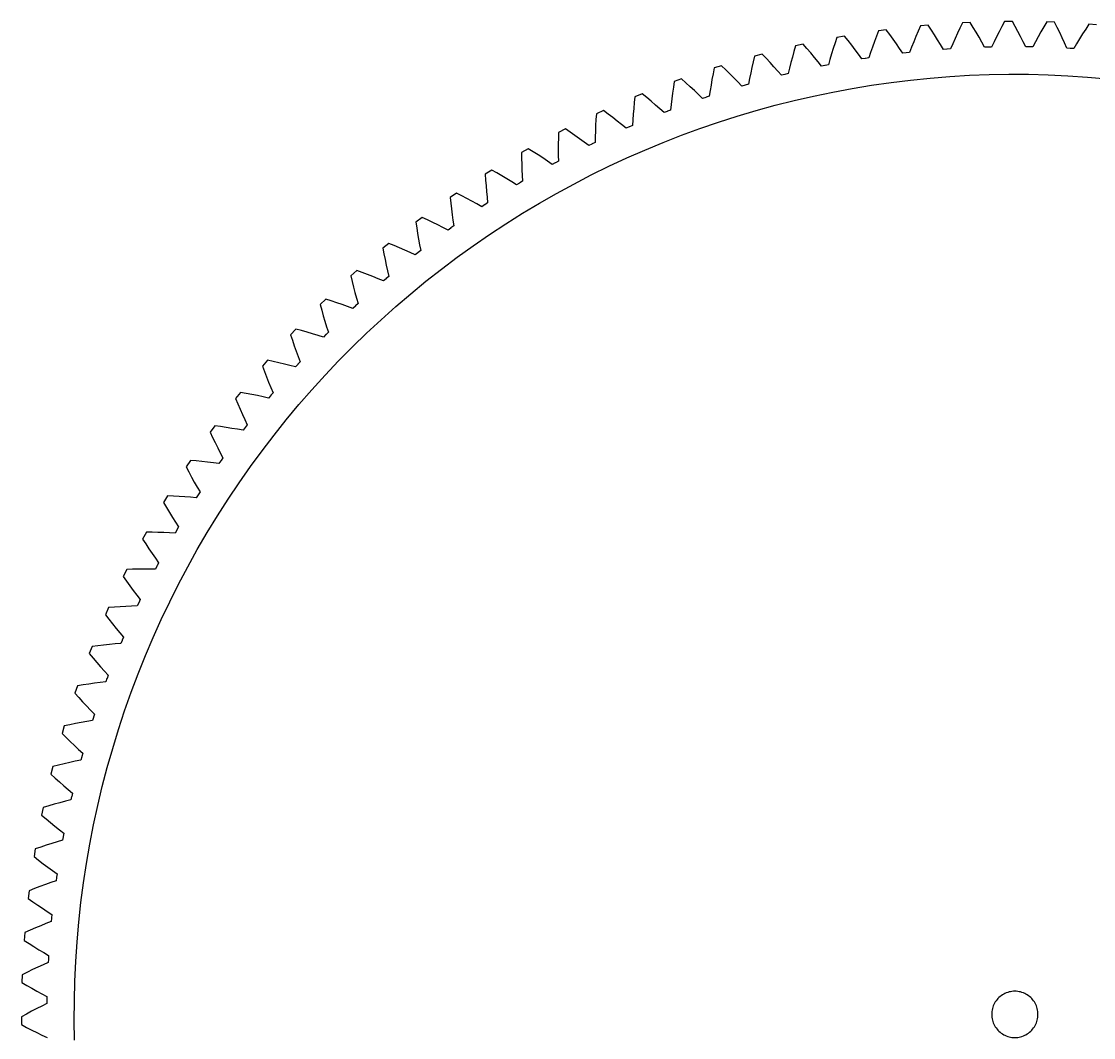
# Model space of a CAD drawing. Header units: metres. Extents: x -215 to 249, y -215 to 215.
# Drawn here: x -214.6 to 17, y -5 to 214.6 of the extents above; entities that cross this region are included whole.
import ezdxf

# ---------------------------------------------------------------- set-up
doc = ezdxf.new("R2010")
doc.units = ezdxf.units.M

msp = doc.modelspace()

# ---------------------------------------------------------------- linework, layer by layer
for p, q in [((-20.3982, 213.638), (-20.8977, 212.488)), ((-18.7244, 213.791), (-20.3982, 213.638)), ((-18.0246, 212.751), (-18.7244, 213.791)), ((-11.8606, 213.184), (-12.3919, 212.056)), ((-11.3128, 214.311), (-11.8606, 213.184)), ((-9.63402, 214.393), (-11.3128, 214.311)), ((-8.97891, 213.324), (-9.63402, 214.393)), ((-8.34015, 212.254), (-8.97891, 213.324)), ((-2.80215, 213.495), (-3.38089, 212.39)), ((-2.20699, 214.598), (-2.80215, 213.495)), ((-0.52626, 214.609), (-2.20699, 214.598)), ((0.0829, 213.513), (-0.52626, 214.609)), ((0.67564, 212.416), (0.0829, 213.513)), ((6.26132, 213.421), (5.63625, 212.343)), ((6.90277, 214.498), (6.26132, 213.421)), ((8.58243, 214.437), (6.90277, 214.498)), ((9.14458, 213.317), (8.58243, 214.437)), ((9.69023, 212.196), (9.14458, 213.317)), ((16.0001, 214.012), (15.3135, 212.963)), ((17.6757, 213.88), (16.0001, 214.012)), ((-38.4424, 211.138), (-38.8427, 209.95)), ((-36.7877, 211.433), (-38.4424, 211.138)), ((-36.0022, 210.456), (-36.7877, 211.433)), ((-29.8971, 211.41), (-30.3309, 210.241)), ((-29.4469, 212.579), (-29.8971, 211.41)), ((-27.7811, 212.803), (-29.4469, 212.579)), ((-27.0377, 211.794), (-27.7811, 212.803)), ((-26.3104, 210.782), (-27.0377, 211.794)), ((-25.5995, 209.765), (-26.3104, 210.782)), ((-21.3807, 211.339), (-21.847, 210.189)), ((-20.8977, 212.488), (-21.3807, 211.339)), ((-17.3409, 211.708), (-18.0246, 212.751)), ((-16.6737, 210.663), (-17.3409, 211.708)), ((-12.9066, 210.927), (-13.4044, 209.798)), ((-12.3919, 212.056), (-12.9066, 210.927)), ((-7.7179, 211.18), (-8.34015, 212.254)), ((-7.1124, 210.105), (-7.7179, 211.18)), ((-3.94299, 211.285), (-4.48827, 210.178)), ((-3.38089, 212.39), (-3.94299, 211.285)), ((1.25179, 211.318), (0.67564, 212.416)), ((1.81111, 210.218), (1.25179, 211.318)), ((5.02771, 211.262), (4.43594, 210.179)), ((5.63625, 212.343), (5.02771, 211.262)), ((10.2192, 211.074), (9.69023, 212.196)), ((10.7314, 209.951), (10.2192, 211.074)), ((13.9894, 210.858), (13.3522, 209.801)), ((14.6432, 211.912), (13.9894, 210.858)), ((15.3135, 212.963), (14.6432, 211.912)), ((-47.3688, 209.316), (-47.7182, 208.113)), ((-45.728, 209.681), (-47.3688, 209.316)), ((-44.9017, 208.738), (-45.728, 209.681)), ((-44.0912, 207.791), (-44.9017, 208.738)), ((-39.2264, 208.764), (-39.5935, 207.579)), ((-38.8427, 209.95), (-39.2264, 208.764)), ((-35.2326, 209.475), (-36.0022, 210.456)), ((-34.4791, 208.49), (-35.2326, 209.475)), ((-33.7419, 207.5), (-34.4791, 208.49)), ((-30.748, 209.072), (-31.1482, 207.905)), ((-30.3309, 210.241), (-30.748, 209.072)), ((-24.9049, 208.745), (-25.5995, 209.765)), ((-24.2271, 207.722), (-24.9049, 208.745)), ((-22.2964, 209.04), (-22.7287, 207.891)), ((-21.847, 210.189), (-22.2964, 209.04)), ((-16.0231, 209.614), (-16.6737, 210.663)), ((-15.3894, 208.563), (-16.0231, 209.614)), ((-14.6619, 208.615), (-15.3894, 208.563)), ((-14.6127, 208.618), (-14.6619, 208.615)), ((-14.6619, 208.615), (-14.6619, 208.615)), ((-13.8851, 208.668), (-14.6127, 208.618)), ((-14.6127, 208.618), (-14.6127, 208.618)), ((-13.4044, 209.798), (-13.8851, 208.668)), ((-6.52383, 209.028), (-7.1124, 210.105)), ((-5.79485, 209.049), (-6.52383, 209.028)), ((-5.74556, 209.051), (-5.79485, 209.049)), ((-5.79485, 209.049), (-5.79485, 209.049)), ((-5.01648, 209.069), (-5.74556, 209.051)), ((-5.74556, 209.051), (-5.74556, 209.051)), ((-4.48827, 210.178), (-5.01648, 209.069)), ((2.35341, 209.116), (1.81111, 210.218)), ((3.08266, 209.107), (2.35341, 209.116)), ((3.13196, 209.106), (3.08266, 209.107)), ((3.08266, 209.107), (3.08266, 209.107)), ((3.86116, 209.094), (3.13196, 209.106)), ((3.13196, 209.106), (3.13196, 209.106)), ((4.43594, 210.179), (3.86116, 209.094)), ((11.2264, 208.828), (10.7314, 209.951)), ((11.9546, 208.788), (11.2264, 208.828)), ((12.0038, 208.785), (11.9546, 208.788)), ((11.9546, 208.788), (11.9546, 208.788)), ((12.7319, 208.742), (12.0038, 208.785)), ((12.0038, 208.785), (12.0038, 208.785)), ((13.3522, 209.801), (12.7319, 208.742)), ((-56.2097, 207.117), (-56.5078, 205.9)), ((-54.5859, 207.551), (-56.2097, 207.117)), ((-53.7204, 206.645), (-54.5859, 207.551)), ((-52.8704, 205.732), (-53.7204, 206.645)), ((-48.0513, 206.911), (-48.3678, 205.712)), ((-47.7182, 208.113), (-48.0513, 206.911)), ((-43.2966, 206.838), (-44.0912, 207.791)), ((-42.518, 205.881), (-43.2966, 206.838)), ((-39.9439, 206.396), (-40.2772, 205.214)), ((-39.5935, 207.579), (-39.9439, 206.396)), ((-33.0213, 206.506), (-33.7419, 207.5)), ((-32.3009, 206.62), (-33.0213, 206.506)), ((-32.2522, 206.628), (-32.3009, 206.62)), ((-32.3009, 206.62), (-32.3009, 206.62)), ((-31.5314, 206.739), (-32.2522, 206.628)), ((-32.2522, 206.628), (-32.2522, 206.628)), ((-31.1482, 207.905), (-31.5314, 206.739)), ((-23.5026, 207.805), (-24.2271, 207.722)), ((-23.4536, 207.81), (-23.5026, 207.805)), ((-23.5026, 207.805), (-23.5026, 207.805)), ((-22.7287, 207.891), (-23.4536, 207.81)), ((-23.4536, 207.81), (-23.4536, 207.81)), ((-64.9494, 204.545), (-65.1955, 203.316)), ((-63.3454, 205.047), (-64.9494, 204.545)), ((-62.4423, 204.179), (-63.3454, 205.047)), ((-61.5543, 203.303), (-62.4423, 204.179)), ((-56.7895, 204.685), (-57.0548, 203.474)), ((-56.5078, 205.9), (-56.7895, 204.685)), ((-52.036, 204.815), (-52.8704, 205.732)), ((-51.2176, 203.891), (-52.036, 204.815)), ((-50.4152, 202.962), (-51.2176, 203.891)), ((-48.6676, 204.515), (-48.9505, 203.32)), ((-48.3678, 205.712), (-48.6676, 204.515)), ((-41.7559, 204.919), (-42.518, 205.881)), ((-41.041, 205.063), (-41.7559, 204.919)), ((-40.9926, 205.073), (-41.041, 205.063)), ((-41.041, 205.063), (-41.041, 205.063)), ((-40.2772, 205.214), (-40.9926, 205.073)), ((-40.9926, 205.073), (-40.9926, 205.073)), ((-73.572, 201.604), (-73.7657, 200.366)), ((-71.9908, 202.174), (-73.572, 201.604)), ((-71.0516, 201.344), (-71.9908, 202.174)), ((-65.4254, 202.091), (-65.6391, 200.869)), ((-65.1955, 203.316), (-65.4254, 202.091)), ((-60.6817, 202.421), (-61.5543, 203.303)), ((-59.8248, 201.533), (-60.6817, 202.421)), ((-58.9838, 200.639), (-59.8248, 201.533)), ((-57.3036, 202.265), (-57.5355, 201.059)), ((-57.0548, 203.474), (-57.3036, 202.265)), ((-49.7071, 203.136), (-50.4152, 202.962)), ((-49.6592, 203.148), (-49.7071, 203.136)), ((-49.7071, 203.136), (-49.7071, 203.136)), ((-48.9505, 203.32), (-49.6592, 203.148)), ((-49.6592, 203.148), (-49.6592, 203.148)), ((-26.751, 201.431), (-22.5266, 201.947)), ((-22.5266, 201.947), (-18.2924, 202.375)), ((-18.2924, 202.375), (-14.0502, 202.714)), ((-14.0502, 202.714), (-9.8018, 202.963)), ((-9.8018, 202.963), (-5.5491, 203.124)), ((-5.5491, 203.124), (-1.29398, 203.196)), ((-1.29398, 203.196), (2.9617, 203.178)), ((2.9617, 203.178), (7.21609, 203.072)), ((7.21609, 203.072), (11.4673, 202.876)), ((11.4673, 202.876), (15.7135, 202.592)), ((15.7135, 202.592), (19.9528, 202.218)), ((-73.7657, 200.366), (-73.9435, 199.132)), ((-70.1272, 200.508), (-71.0516, 201.344)), ((-69.218, 199.664), (-70.1272, 200.508)), ((-68.3242, 198.813), (-69.218, 199.664)), ((-65.8363, 199.651), (-66.0169, 198.436)), ((-65.6391, 200.869), (-65.8363, 199.651)), ((-58.2837, 200.844), (-58.9838, 200.639)), ((-58.2363, 200.857), (-58.2837, 200.844)), ((-58.2837, 200.844), (-58.2837, 200.844)), ((-57.5355, 201.059), (-58.2363, 200.857)), ((-58.2363, 200.857), (-58.2363, 200.857)), ((-43.5125, 198.487), (-39.3462, 199.354)), ((-39.3462, 199.354), (-35.1626, 200.135)), ((-35.1626, 200.135), (-30.9636, 200.827)), ((-30.9636, 200.827), (-26.751, 201.431)), ((-82.203, 197.055), (-82.3282, 195.814)), ((-82.062, 198.3), (-82.203, 197.055)), ((-80.5065, 198.937), (-82.062, 198.3)), ((-79.5329, 198.147), (-80.5065, 198.937)), ((-78.5738, 197.351), (-79.5329, 198.147)), ((-77.6297, 196.546), (-78.5738, 197.351)), ((-74.1051, 197.902), (-74.2504, 196.676)), ((-73.9435, 199.132), (-74.1051, 197.902)), ((-67.446, 197.955), (-68.3242, 198.813)), ((-66.7552, 198.189), (-67.446, 197.955)), ((-66.7085, 198.205), (-66.7552, 198.189)), ((-66.7552, 198.189), (-66.7552, 198.189)), ((-66.0169, 198.436), (-66.7085, 198.205)), ((-66.7085, 198.205), (-66.7085, 198.205)), ((-51.7861, 196.49), (-47.6597, 197.532)), ((-47.6597, 197.532), (-43.5125, 198.487)), ((-90.4042, 194.639), (-90.4922, 193.388)), ((-88.877, 195.341), (-90.4042, 194.639)), ((-87.8708, 194.593), (-88.877, 195.341)), ((-86.8788, 193.838), (-87.8708, 194.593)), ((-82.4375, 194.579), (-82.5307, 193.348)), ((-82.3282, 195.814), (-82.4375, 194.579)), ((-76.7005, 195.734), (-77.6297, 196.546)), ((-75.7867, 194.914), (-76.7005, 195.734)), ((-75.1064, 195.177), (-75.7867, 194.914)), ((-75.0604, 195.195), (-75.1065, 195.177)), ((-75.1065, 195.177), (-75.1064, 195.177)), ((-74.3793, 195.456), (-75.0604, 195.195)), ((-75.0604, 195.195), (-75.0604, 195.195)), ((-74.2504, 196.676), (-74.3793, 195.456)), ((-59.9688, 194.149), (-55.8897, 195.363)), ((-55.8897, 195.363), (-51.7861, 196.49)), ((-90.4922, 193.388), (-90.5646, 192.144)), ((-85.9014, 193.074), (-86.8788, 193.838)), ((-84.9386, 192.302), (-85.9014, 193.074)), ((-83.9908, 191.522), (-84.9386, 192.302)), ((-82.5307, 193.348), (-82.6076, 192.123)), ((-68.0463, 191.468), (-64.0216, 192.851)), ((-64.0216, 192.851), (-59.9688, 194.149)), ((-98.5834, 190.626), (-98.6183, 189.374)), ((-97.0875, 191.393), (-98.5834, 190.626)), ((-96.0504, 190.689), (-97.0875, 191.393)), ((-95.0273, 189.976), (-96.0504, 190.689)), ((-94.0182, 189.255), (-95.0273, 189.976)), ((-90.6214, 190.904), (-90.6622, 189.671)), ((-90.5646, 192.144), (-90.6214, 190.904)), ((-83.3223, 191.814), (-83.9908, 191.522)), ((-83.2771, 191.834), (-83.3223, 191.814)), ((-83.3223, 191.814), (-83.3223, 191.814)), ((-82.6076, 192.123), (-83.2771, 191.833)), ((-83.2771, 191.833), (-83.2771, 191.834)), ((-76.0045, 188.45), (-72.0412, 190.001)), ((-72.0412, 190.001), (-68.0463, 191.468)), ((-98.6378, 188.127), (-98.6419, 186.886)), ((-98.6183, 189.374), (-98.6378, 188.127)), ((-93.0236, 188.524), (-94.0182, 189.255)), ((-92.0435, 187.785), (-93.0236, 188.524)), ((-91.3881, 188.105), (-92.0435, 187.785)), ((-91.3437, 188.126), (-91.3881, 188.105)), ((-91.3881, 188.105), (-91.3881, 188.105)), ((-90.6871, 188.444), (-91.3437, 188.126)), ((-91.3437, 188.126), (-91.3437, 188.126)), ((-90.6622, 189.671), (-90.6871, 188.444)), ((-79.9344, 186.817), (-76.0045, 188.45)), ((-105.123, 187.1), (-106.585, 186.271)), ((-106.585, 186.271), (-106.567, 185.017)), ((-104.057, 186.44), (-105.123, 187.1)), ((-103.004, 185.772), (-104.057, 186.44)), ((-101.966, 185.094), (-103.004, 185.772)), ((-98.6419, 186.886), (-98.6304, 185.652)), ((-98.6304, 185.652), (-98.6032, 184.425)), ((-83.8293, 185.102), (-79.9344, 186.817)), ((-106.567, 185.017), (-106.533, 183.771)), ((-106.533, 183.771), (-106.485, 182.531)), ((-100.941, 184.406), (-101.966, 185.094)), ((-99.9304, 183.709), (-100.941, 184.406)), ((-99.2891, 184.057), (-99.9304, 183.709)), ((-99.2457, 184.08), (-99.2891, 184.057)), ((-99.2891, 184.057), (-99.2891, 184.057)), ((-98.6032, 184.425), (-99.2457, 184.08)), ((-99.2457, 184.08), (-99.2457, 184.08)), ((-91.507, 181.43), (-87.6874, 183.306)), ((-87.6874, 183.306), (-83.8293, 185.102)), ((-112.969, 182.469), (-114.395, 181.579)), ((-114.395, 181.579), (-114.323, 180.328)), ((-111.876, 181.856), (-112.969, 182.469)), ((-110.796, 181.233), (-111.876, 181.856)), ((-109.729, 180.599), (-110.796, 181.233)), ((-106.485, 182.531), (-106.421, 181.299)), ((-106.421, 181.299), (-106.342, 180.074)), ((-95.2866, 179.473), (-91.507, 181.43)), ((-114.323, 180.328), (-114.237, 179.084)), ((-114.237, 179.084), (-114.136, 177.848)), ((-108.676, 179.956), (-109.729, 180.599)), ((-107.637, 179.303), (-108.676, 179.956)), ((-107.011, 179.677), (-107.637, 179.303)), ((-106.969, 179.702), (-107.011, 179.677)), ((-107.011, 179.677), (-107.011, 179.677)), ((-106.342, 180.074), (-106.969, 179.702)), ((-106.969, 179.702), (-106.969, 179.702)), ((-99.0243, 177.439), (-95.2866, 179.473)), ((-120.611, 177.511), (-121.998, 176.56)), ((-121.998, 176.56), (-121.873, 175.313)), ((-119.493, 176.944), (-120.611, 177.511)), ((-118.388, 176.367), (-119.493, 176.944)), ((-117.295, 175.78), (-118.388, 176.367)), ((-114.136, 177.848), (-114.02, 176.619)), ((-114.02, 176.619), (-113.888, 175.398)), ((-102.719, 175.326), (-99.0243, 177.439)), ((-121.873, 175.313), (-121.734, 174.074)), ((-121.734, 174.074), (-121.581, 172.843)), ((-116.216, 175.182), (-117.295, 175.78)), ((-115.15, 174.573), (-116.216, 175.182)), ((-114.54, 174.973), (-115.15, 174.573)), ((-114.499, 175), (-114.541, 174.973)), ((-114.541, 174.973), (-114.54, 174.973)), ((-113.888, 175.398), (-114.499, 175)), ((-114.499, 175), (-114.499, 175)), ((-106.368, 173.136), (-102.719, 175.326)), ((-128.036, 172.232), (-129.381, 171.224)), ((-126.895, 171.713), (-128.036, 172.232)), ((-125.767, 171.184), (-126.895, 171.713)), ((-121.581, 172.843), (-121.413, 171.621)), ((-121.413, 171.621), (-121.23, 170.407)), ((-109.97, 170.871), (-106.368, 173.136)), ((-129.381, 171.224), (-129.204, 169.983)), ((-129.204, 169.983), (-129.013, 168.751)), ((-124.65, 170.643), (-125.767, 171.184)), ((-123.546, 170.091), (-124.65, 170.643)), ((-122.455, 169.528), (-123.546, 170.091)), ((-121.863, 169.954), (-122.455, 169.528)), ((-121.823, 169.983), (-121.863, 169.954)), ((-121.863, 169.954), (-121.863, 169.954)), ((-121.23, 170.407), (-121.823, 169.983)), ((-121.823, 169.983), (-121.823, 169.983)), ((-113.525, 168.53), (-109.97, 170.871)), ((-129.013, 168.751), (-128.807, 167.528)), ((-128.807, 167.528), (-128.587, 166.313)), ((-117.029, 166.116), (-113.525, 168.53)), ((-135.231, 166.642), (-136.532, 165.578)), ((-136.532, 165.578), (-136.302, 164.346)), ((-134.069, 166.173), (-135.231, 166.642)), ((-132.918, 165.692), (-134.069, 166.173)), ((-131.78, 165.199), (-132.918, 165.692)), ((-130.654, 164.695), (-131.78, 165.199)), ((-129.54, 164.178), (-130.654, 164.695)), ((-128.967, 164.629), (-129.54, 164.178)), ((-128.928, 164.66), (-128.967, 164.629)), ((-128.967, 164.629), (-128.967, 164.629)), ((-128.353, 165.108), (-128.928, 164.66)), ((-128.928, 164.66), (-128.928, 164.66)), ((-128.587, 166.313), (-128.353, 165.108)), ((-120.482, 163.628), (-117.029, 166.116)), ((-136.302, 164.346), (-136.058, 163.123)), ((-136.058, 163.123), (-135.801, 161.91)), ((-123.883, 161.069), (-120.482, 163.628)), ((-142.181, 160.753), (-143.436, 159.635)), ((-141.001, 160.333), (-142.181, 160.753)), ((-139.831, 159.901), (-141.001, 160.333)), ((-138.673, 159.457), (-139.831, 159.901)), ((-135.801, 161.91), (-135.53, 160.706)), ((-135.53, 160.706), (-135.245, 159.512)), ((-127.229, 158.44), (-123.883, 161.069)), ((-143.436, 159.635), (-143.154, 158.413)), ((-143.154, 158.413), (-142.859, 157.202)), ((-137.526, 159.001), (-138.673, 159.457)), ((-136.391, 158.533), (-137.526, 159.001)), ((-135.838, 159.007), (-136.391, 158.533)), ((-135.8, 159.039), (-135.838, 159.007)), ((-135.838, 159.007), (-135.838, 159.007)), ((-135.245, 159.512), (-135.8, 159.039)), ((-135.8, 159.039), (-135.8, 159.039)), ((-130.519, 155.74), (-127.229, 158.44)), ((-142.859, 157.202), (-142.55, 156)), ((-142.55, 156), (-142.228, 154.809)), ((-133.752, 152.973), (-130.519, 155.74)), ((-148.876, 154.574), (-150.082, 153.403)), ((-150.082, 153.403), (-149.748, 152.195)), ((-147.678, 154.205), (-148.876, 154.574)), ((-146.491, 153.823), (-147.678, 154.205)), ((-145.315, 153.428), (-146.491, 153.823)), ((-144.15, 153.021), (-145.315, 153.428)), ((-142.997, 152.601), (-144.15, 153.021)), ((-142.464, 153.099), (-142.997, 152.601)), ((-142.428, 153.133), (-142.464, 153.099)), ((-142.464, 153.099), (-142.464, 153.099)), ((-142.427, 153.133), (-142.428, 153.133)), ((-141.893, 153.628), (-142.427, 153.133)), ((-142.228, 154.809), (-141.893, 153.628)), ((-136.926, 150.138), (-133.752, 152.973)), ((-149.748, 152.195), (-149.402, 150.997)), ((-149.402, 150.997), (-149.043, 149.81)), ((-149.043, 149.81), (-148.67, 148.633)), ((-148.67, 148.633), (-148.285, 147.468)), ((-140.04, 147.238), (-136.926, 150.138)), ((-155.302, 148.116), (-156.457, 146.895)), ((-156.457, 146.895), (-156.073, 145.702)), ((-154.09, 147.798), (-155.302, 148.116)), ((-152.888, 147.467), (-154.09, 147.798)), ((-151.696, 147.123), (-152.888, 147.467)), ((-150.515, 146.765), (-151.696, 147.123)), ((-149.344, 146.395), (-150.515, 146.765)), ((-148.833, 146.915), (-149.344, 146.395)), ((-148.798, 146.95), (-148.833, 146.915)), ((-148.833, 146.915), (-148.833, 146.915)), ((-148.285, 147.468), (-148.798, 146.95)), ((-148.798, 146.95), (-148.798, 146.95)), ((-143.093, 144.273), (-140.04, 147.238)), ((-156.073, 145.702), (-155.676, 144.52)), ((-155.676, 144.52), (-155.267, 143.349)), ((-146.083, 141.244), (-143.093, 144.273)), ((-161.448, 141.391), (-162.551, 140.123)), ((-160.224, 141.125), (-161.448, 141.391)), ((-155.267, 143.349), (-154.845, 142.19)), ((-154.845, 142.19), (-154.41, 141.042)), ((-162.551, 140.123), (-162.116, 138.947)), ((-159.009, 140.845), (-160.224, 141.125)), ((-157.803, 140.552), (-159.009, 140.845)), ((-156.608, 140.245), (-157.803, 140.552)), ((-155.423, 139.925), (-156.608, 140.245)), ((-154.934, 140.466), (-155.423, 139.925)), ((-154.901, 140.502), (-154.934, 140.466)), ((-154.934, 140.466), (-154.934, 140.466)), ((-154.41, 141.042), (-154.901, 140.502)), ((-154.901, 140.502), (-154.901, 140.502)), ((-149.009, 138.154), (-146.083, 141.244)), ((-162.116, 138.947), (-161.669, 137.783)), ((-161.669, 137.783), (-161.211, 136.63)), ((-151.87, 135.003), (-149.009, 138.154)), ((-167.304, 134.412), (-168.351, 133.098)), ((-166.069, 134.198), (-167.304, 134.412)), ((-161.211, 136.63), (-160.74, 135.49)), ((-160.74, 135.49), (-160.257, 134.361)), ((-160.257, 134.361), (-160.724, 133.801)), ((-154.664, 131.793), (-151.87, 135.003)), ((-168.351, 133.098), (-167.867, 131.942)), ((-164.843, 133.97), (-166.069, 134.198)), ((-163.626, 133.728), (-164.843, 133.97)), ((-162.419, 133.472), (-163.626, 133.728)), ((-161.222, 133.202), (-162.419, 133.472)), ((-160.756, 133.763), (-161.222, 133.202)), ((-160.741, 133.782), (-160.756, 133.764)), ((-160.756, 133.764), (-160.756, 133.763)), ((-160.724, 133.801), (-160.741, 133.782)), ((-160.724, 133.801), (-160.724, 133.801)), ((-167.867, 131.942), (-167.371, 130.797)), ((-167.371, 130.797), (-166.864, 129.665)), ((-157.39, 128.525), (-154.664, 131.793)), ((-166.864, 129.665), (-166.345, 128.546)), ((-166.345, 128.546), (-165.815, 127.439)), ((-165.815, 127.439), (-166.258, 126.859)), ((-160.047, 125.201), (-157.39, 128.525)), ((-172.858, 127.19), (-173.848, 125.833)), ((-173.848, 125.833), (-173.316, 124.698)), ((-171.615, 127.029), (-172.858, 127.19)), ((-170.38, 126.853), (-171.615, 127.029)), ((-169.154, 126.663), (-170.38, 126.853)), ((-167.937, 126.459), (-169.154, 126.663)), ((-166.73, 126.24), (-167.937, 126.459)), ((-166.288, 126.82), (-166.73, 126.24)), ((-166.258, 126.86), (-166.288, 126.82)), ((-166.288, 126.82), (-166.288, 126.82)), ((-166.258, 126.859), (-166.258, 126.86)), ((-162.634, 121.821), (-160.047, 125.201)), ((-173.316, 124.698), (-172.772, 123.576)), ((-172.772, 123.576), (-172.217, 122.467)), ((-172.217, 122.467), (-171.651, 121.37)), ((-171.651, 121.37), (-171.074, 120.286)), ((-165.149, 118.389), (-162.634, 121.821)), ((-178.1, 119.739), (-179.032, 118.341)), ((-179.032, 118.341), (-178.452, 117.23)), ((-176.851, 119.631), (-178.1, 119.739)), ((-175.611, 119.508), (-176.851, 119.631)), ((-174.378, 119.37), (-175.611, 119.508)), ((-173.153, 119.217), (-174.378, 119.37)), ((-171.937, 119.05), (-173.153, 119.217)), ((-171.521, 119.649), (-171.937, 119.05)), ((-171.493, 119.689), (-171.521, 119.649)), ((-171.521, 119.649), (-171.521, 119.649)), ((-171.074, 120.286), (-171.493, 119.689)), ((-171.493, 119.689), (-171.493, 119.689)), ((-167.593, 114.904), (-165.149, 118.389)), ((-178.452, 117.23), (-177.861, 116.132)), ((-177.861, 116.132), (-177.259, 115.047)), ((-177.259, 115.047), (-176.647, 113.976)), ((-176.647, 113.976), (-176.025, 112.917)), ((-169.962, 111.369), (-167.593, 114.904)), ((-183.021, 112.073), (-183.893, 110.636)), ((-181.769, 112.017), (-183.021, 112.073)), ((-180.524, 111.947), (-181.769, 112.017)), ((-179.287, 111.861), (-180.524, 111.947)), ((-178.057, 111.761), (-179.287, 111.861)), ((-176.835, 111.645), (-178.057, 111.761)), ((-176.444, 112.261), (-176.835, 111.645)), ((-176.418, 112.303), (-176.444, 112.261)), ((-176.444, 112.261), (-176.444, 112.261)), ((-176.025, 112.917), (-176.418, 112.303)), ((-176.418, 112.303), (-176.418, 112.303)), ((-172.257, 107.785), (-169.962, 111.369)), ((-183.893, 110.636), (-183.266, 109.551)), ((-183.266, 109.551), (-182.629, 108.479)), ((-182.629, 108.479), (-181.982, 107.42)), ((-181.982, 107.42), (-181.326, 106.376)), ((-174.477, 104.154), (-172.257, 107.785)), ((-181.05, 104.672), (-181.414, 104.04)), ((-181.326, 106.376), (-180.659, 105.345)), ((-181.025, 104.714), (-181.05, 104.672)), ((-181.05, 104.672), (-181.05, 104.672)), ((-180.659, 105.345), (-181.025, 104.714)), ((-181.025, 104.714), (-181.025, 104.714)), ((-187.613, 104.204), (-188.423, 102.732)), ((-188.423, 102.732), (-187.751, 101.674)), ((-186.36, 104.202), (-187.613, 104.204)), ((-185.113, 104.184), (-186.36, 104.202)), ((-183.873, 104.151), (-185.113, 104.184)), ((-182.64, 104.103), (-183.873, 104.151)), ((-181.414, 104.04), (-182.64, 104.103)), ((-176.62, 100.477), (-174.477, 104.154)), ((-187.751, 101.674), (-187.069, 100.63)), ((-187.069, 100.63), (-186.377, 99.6001)), ((-186.377, 99.6001), (-185.677, 98.5842)), ((-178.685, 96.7564), (-176.62, 100.477)), ((-185.677, 98.5842), (-184.967, 97.5826)), ((-184.967, 97.5826), (-185.306, 96.9369)), ((-191.866, 96.1476), (-192.614, 94.642)), ((-190.614, 96.1985), (-191.866, 96.1476)), ((-189.368, 96.2339), (-190.614, 96.1985)), ((-188.127, 96.2538), (-189.368, 96.2339)), ((-186.893, 96.258), (-188.127, 96.2538)), ((-185.666, 96.2464), (-186.893, 96.258)), ((-185.329, 96.8933), (-185.666, 96.2464)), ((-185.306, 96.937), (-185.329, 96.8933)), ((-185.329, 96.8933), (-185.329, 96.8933)), ((-185.306, 96.9369), (-185.306, 96.937)), ((-180.672, 92.9931), (-178.685, 96.7564)), ((-192.614, 94.642), (-191.897, 93.614)), ((-191.897, 93.614), (-191.171, 92.6001)), ((-182.58, 89.189), (-180.672, 92.9931)), ((-191.171, 92.6001), (-190.437, 91.6003)), ((-190.437, 91.6003), (-189.694, 90.615)), ((-189.694, 90.615), (-188.942, 89.6445)), ((-194.525, 88.0219), (-195.774, 87.918)), ((-193.281, 88.1102), (-194.525, 88.0219)), ((-192.043, 88.1827), (-193.281, 88.1102)), ((-190.81, 88.2393), (-192.043, 88.1827)), ((-189.583, 88.2798), (-190.81, 88.2393)), ((-189.274, 88.9404), (-189.583, 88.2798)), ((-189.253, 88.985), (-189.274, 88.9404)), ((-189.274, 88.9404), (-189.274, 88.9404)), ((-188.942, 89.6445), (-189.253, 88.985)), ((-189.253, 88.985), (-189.253, 88.985)), ((-184.408, 85.3457), (-182.58, 89.189)), ((-195.774, 87.918), (-196.457, 86.382)), ((-196.457, 86.382), (-195.697, 85.3854)), ((-195.697, 85.3854), (-194.929, 84.4031)), ((-194.929, 84.4031), (-194.153, 83.4354)), ((-194.153, 83.4354), (-193.369, 82.4825)), ((-186.155, 81.4651), (-184.408, 85.3457)), ((-193.369, 82.4825), (-192.576, 81.5448)), ((-192.576, 81.5448), (-192.859, 80.8727)), ((-187.82, 77.5487), (-186.155, 81.4651)), ((-199.329, 79.5298), (-199.946, 77.9663)), ((-198.086, 79.6867), (-199.329, 79.5298)), ((-196.847, 79.8277), (-198.086, 79.6867)), ((-195.613, 79.9527), (-196.847, 79.8277)), ((-194.383, 80.0615), (-195.613, 79.9527)), ((-193.159, 80.1541), (-194.383, 80.0615)), ((-192.879, 80.8272), (-193.159, 80.1541)), ((-192.859, 80.8727), (-192.879, 80.8272)), ((-192.879, 80.8272), (-192.879, 80.8272)), ((-192.859, 80.8727), (-192.859, 80.8727)), ((-199.946, 77.9663), (-199.144, 77.0028)), ((-199.144, 77.0028), (-198.335, 76.054)), ((-189.403, 73.5983), (-187.82, 77.5487)), ((-198.335, 76.054), (-197.519, 75.1202)), ((-197.519, 75.1202), (-196.695, 74.2014)), ((-196.695, 74.2014), (-195.864, 73.2981)), ((-196.387, 71.8839), (-197.606, 71.7395)), ((-196.135, 72.5684), (-196.387, 71.8839)), ((-196.118, 72.6146), (-196.135, 72.5684)), ((-196.135, 72.5684), (-196.135, 72.5684)), ((-195.864, 73.2981), (-196.118, 72.6146)), ((-196.118, 72.6146), (-196.118, 72.6146)), ((-190.903, 69.6156), (-189.403, 73.5983)), ((-202.525, 70.9984), (-203.075, 69.4101)), ((-201.289, 71.2079), (-202.525, 70.9984)), ((-200.057, 71.4014), (-201.289, 71.2079)), ((-198.83, 71.5786), (-200.057, 71.4014)), ((-197.606, 71.7395), (-198.83, 71.5786)), ((-192.319, 65.6023), (-190.903, 69.6156)), ((-203.075, 69.4101), (-202.233, 68.4815)), ((-202.233, 68.4815), (-201.384, 67.5679)), ((-201.384, 67.5679), (-200.529, 66.6695)), ((-200.529, 66.6695), (-199.667, 65.7866)), ((-199.667, 65.7866), (-198.798, 64.9194)), ((-198.798, 64.9194), (-199.023, 64.2257)), ((-193.651, 61.5603), (-192.319, 65.6023)), ((-204.13, 62.6008), (-205.356, 62.3391)), ((-202.908, 62.8463), (-204.13, 62.6008)), ((-201.688, 63.0755), (-202.908, 62.8463)), ((-200.473, 63.2883), (-201.688, 63.0755)), ((-199.261, 63.4843), (-200.473, 63.2883)), ((-199.038, 64.1788), (-199.261, 63.4843)), ((-199.023, 64.2257), (-199.038, 64.1788)), ((-199.038, 64.1788), (-199.038, 64.1788)), ((-199.023, 64.2257), (-199.023, 64.2257)), ((-205.356, 62.3391), (-205.838, 60.7289)), ((-205.838, 60.7289), (-204.957, 59.8368)), ((-194.897, 57.4913), (-193.651, 61.5603)), ((-204.957, 59.8368), (-204.071, 58.96)), ((-204.071, 58.96), (-203.178, 58.0988)), ((-203.178, 58.0988), (-202.279, 57.2532)), ((-202.279, 57.2532), (-201.374, 56.4237)), ((-201.583, 55.6735), (-201.776, 54.9702)), ((-201.57, 55.7211), (-201.583, 55.6735)), ((-201.583, 55.6735), (-201.583, 55.6735)), ((-201.374, 56.4237), (-201.57, 55.721)), ((-201.57, 55.721), (-201.57, 55.7211)), ((-196.059, 53.3971), (-194.897, 57.4913)), ((-207.816, 53.5673), (-208.229, 51.9382)), ((-206.603, 53.8809), (-207.816, 53.5673)), ((-205.392, 54.1781), (-206.603, 53.8809)), ((-204.184, 54.4588), (-205.392, 54.1781)), ((-202.978, 54.7229), (-204.184, 54.4588)), ((-201.776, 54.9702), (-202.978, 54.7229)), ((-197.134, 49.2794), (-196.059, 53.3971)), ((-208.229, 51.9382), (-207.312, 51.0842)), ((-207.312, 51.0842), (-206.389, 50.2459)), ((-206.389, 50.2459), (-205.461, 49.4233)), ((-205.461, 49.4233), (-204.527, 48.6167)), ((-198.123, 45.1402), (-197.134, 49.2794)), ((-203.927, 46.3571), (-205.118, 46.059)), ((-204.527, 48.6167), (-203.587, 47.8263)), ((-203.764, 47.0679), (-203.927, 46.3571)), ((-203.753, 47.116), (-203.764, 47.0679)), ((-203.764, 47.0679), (-203.764, 47.0679)), ((-203.587, 47.8263), (-203.753, 47.116)), ((-203.753, 47.116), (-203.753, 47.116)), ((-209.903, 44.6991), (-210.246, 43.0538)), ((-208.704, 45.0638), (-209.903, 44.6991)), ((-207.506, 45.4122), (-208.704, 45.0638)), ((-206.311, 45.7439), (-207.506, 45.4122)), ((-205.118, 46.059), (-206.311, 45.7439)), ((-199.025, 40.9811), (-198.123, 45.1402)), ((-210.246, 43.0538), (-209.293, 42.2397)), ((-209.293, 42.2397), (-208.336, 41.4412)), ((-208.336, 41.4412), (-207.373, 40.6588)), ((-207.373, 40.6588), (-206.406, 39.8925)), ((-206.406, 39.8925), (-205.434, 39.1427)), ((-199.839, 36.804), (-199.025, 40.9811)), ((-206.888, 37.312), (-208.067, 36.9466)), ((-205.711, 37.6604), (-206.888, 37.312)), ((-205.578, 38.3775), (-205.711, 37.6604)), ((-205.569, 38.426), (-205.578, 38.3775)), ((-205.578, 38.3775), (-205.578, 38.3775)), ((-205.434, 39.1427), (-205.569, 38.426)), ((-205.569, 38.426), (-205.569, 38.426)), ((-211.61, 35.7503), (-211.884, 34.0919)), ((-210.428, 36.1656), (-211.61, 35.7503)), ((-209.247, 36.5645), (-210.428, 36.1656)), ((-208.067, 36.9466), (-209.247, 36.5645)), ((-200.566, 32.6108), (-199.839, 36.804)), ((-211.884, 34.0919), (-210.897, 33.3189)), ((-210.897, 33.3189), (-209.907, 32.5619)), ((-209.907, 32.5619), (-208.912, 31.821)), ((-201.205, 28.4034), (-200.566, 32.6108)), ((-208.912, 31.821), (-207.913, 31.0965)), ((-207.913, 31.0965), (-206.91, 30.3885)), ((-206.91, 30.3885), (-207.015, 29.6668)), ((-209.447, 28.0827), (-210.61, 27.6508)), ((-208.285, 28.4978), (-209.447, 28.0827)), ((-207.124, 28.8958), (-208.285, 28.4978)), ((-207.022, 29.618), (-207.124, 28.8958)), ((-207.015, 29.6668), (-207.022, 29.618)), ((-207.022, 29.618), (-207.022, 29.618)), ((-207.015, 29.6668), (-207.015, 29.6668)), ((-201.756, 24.1834), (-201.205, 28.4034)), ((-212.937, 26.7371), (-213.14, 25.0686)), ((-211.773, 27.2022), (-212.937, 26.7371)), ((-210.61, 27.6508), (-211.773, 27.2022)), ((-213.14, 25.0686), (-212.122, 24.3382)), ((-212.122, 24.3382), (-211.1, 23.6238)), ((-211.1, 23.6238), (-210.074, 22.9258)), ((-202.218, 19.9528), (-201.756, 24.1834)), ((-210.074, 22.9258), (-209.045, 22.2444)), ((-209.045, 22.2444), (-208.013, 21.5797)), ((-208.087, 20.8541), (-208.092, 20.8051)), ((-208.013, 21.5797), (-208.087, 20.8541)), ((-208.087, 20.8541), (-208.087, 20.8541)), ((-211.594, 18.6874), (-212.737, 18.1898)), ((-210.45, 19.1682), (-211.594, 18.6874)), ((-209.307, 19.6323), (-210.45, 19.1682)), ((-208.163, 20.0792), (-209.307, 19.6323)), ((-208.092, 20.8051), (-208.163, 20.0792)), ((-208.092, 20.8051), (-208.092, 20.8051)), ((-202.592, 15.7135), (-202.218, 19.9528)), ((-213.88, 17.6757), (-214.012, 16.0001)), ((-212.737, 18.1898), (-213.88, 17.6757)), ((-214.012, 16.0001), (-212.963, 15.3135)), ((-212.963, 15.3135), (-211.912, 14.6432)), ((-211.912, 14.6432), (-210.858, 13.9894)), ((-210.858, 13.9894), (-209.801, 13.3522)), ((-202.876, 11.4673), (-202.592, 15.7135)), ((-209.801, 13.3522), (-208.742, 12.7319)), ((-208.788, 11.9546), (-208.828, 11.2264)), ((-208.785, 12.0038), (-208.788, 11.9546)), ((-208.788, 11.9546), (-208.788, 11.9546)), ((-208.742, 12.7319), (-208.785, 12.0038)), ((-208.785, 12.0038), (-208.785, 12.0038)), ((-212.196, 9.69023), (-213.317, 9.14458)), ((-211.074, 10.2192), (-212.196, 9.69023)), ((-209.951, 10.7314), (-211.074, 10.2192)), ((-208.828, 11.2264), (-209.951, 10.7314)), ((-203.072, 7.21609), (-202.876, 11.4673)), ((-214.437, 8.58243), (-214.498, 6.90277)), ((-213.317, 9.14458), (-214.437, 8.58243)), ((-203.178, 2.9617), (-203.072, 7.21609)), ((-214.498, 6.90277), (-213.421, 6.26132)), ((-213.421, 6.26132), (-212.343, 5.63625)), ((-212.343, 5.63625), (-211.262, 5.02771)), ((-211.262, 5.02771), (-210.179, 4.43594)), ((-1.84062, 4.64888), (-2.12889, 4.52412)), ((-1.54507, 4.75528), (-1.84062, 4.64888)), ((-1.24344, 4.84291), (-1.54507, 4.75528)), ((-0.9369, 4.91142), (-1.24344, 4.84291)), ((-0.62666, 4.96057), (-0.9369, 4.91142)), ((-0.31395, 4.99013), (-0.62666, 4.96057)), ((0, 5), (-0.31395, 4.99013)), ((0.31395, 4.99013), (0, 5)), ((0.62666, 4.96057), (0.31395, 4.99013)), ((0.9369, 4.91142), (0.62666, 4.96057)), ((1.24344, 4.84291), (0.9369, 4.91142)), ((1.54507, 4.75528), (1.24344, 4.84291)), ((1.84062, 4.64888), (1.54507, 4.75528)), ((2.12889, 4.52412), (1.84062, 4.64888)), ((-209.116, 2.35341), (-210.218, 1.81111)), ((-210.179, 4.43594), (-209.094, 3.86116)), ((-209.107, 3.08266), (-209.116, 2.35341)), ((-209.106, 3.13196), (-209.107, 3.08266)), ((-209.107, 3.08266), (-209.107, 3.08266)), ((-209.094, 3.86116), (-209.106, 3.13196)), ((-209.106, 3.13196), (-209.106, 3.13196)), ((-203.196, -1.29398), (-203.178, 2.9617)), ((-4.38153, 2.40877), (-4.52412, 2.12889)), ((-4.22163, 2.67912), (-4.38153, 2.40877)), ((-4.04507, 2.93892), (-4.22163, 2.67912)), ((-3.85255, 3.18712), (-4.04507, 2.93892)), ((-3.64484, 3.42273), (-3.85255, 3.18712)), ((-3.42273, 3.64484), (-3.64484, 3.42273)), ((-3.18712, 3.85255), (-3.42273, 3.64484)), ((-2.93892, 4.04507), (-3.18712, 3.85255)), ((-2.67912, 4.22163), (-2.93892, 4.04507)), ((-2.40877, 4.38153), (-2.67912, 4.22163)), ((-2.12889, 4.52412), (-2.40877, 4.38153)), ((2.40877, 4.38153), (2.12889, 4.52412)), ((2.67912, 4.22163), (2.40877, 4.38153)), ((2.93892, 4.04507), (2.67912, 4.22163)), ((3.18712, 3.85255), (2.93892, 4.04507)), ((3.42273, 3.64484), (3.18712, 3.85255)), ((3.64484, 3.42273), (3.42273, 3.64484)), ((3.85255, 3.18712), (3.64484, 3.42273)), ((4.04507, 2.93892), (3.85255, 3.18712)), ((4.22163, 2.67912), (4.04507, 2.93892)), ((4.38153, 2.40877), (4.22163, 2.67912)), ((4.52412, 2.12889), (4.38153, 2.40877)), ((-213.513, 0.0829), (-214.609, -0.52626)), ((-212.416, 0.67564), (-213.513, 0.0829)), ((-211.318, 1.25179), (-212.416, 0.67564)), ((-210.218, 1.81111), (-211.318, 1.25179)), ((-4.99013, 0.31395), (-5, 0)), ((-5, 0), (-4.99013, -0.31395)), ((-4.96057, 0.62666), (-4.99013, 0.31395)), ((-4.91142, 0.9369), (-4.96057, 0.62666)), ((-4.84291, 1.24344), (-4.91142, 0.9369)), ((-4.75528, 1.54507), (-4.84291, 1.24344)), ((-4.64888, 1.84062), (-4.75528, 1.54507)), ((-4.52412, 2.12889), (-4.64888, 1.84062)), ((4.64888, 1.84062), (4.52412, 2.12889)), ((4.75528, 1.54507), (4.64888, 1.84062)), ((4.84291, 1.24344), (4.75528, 1.54507)), ((4.91142, 0.9369), (4.84291, 1.24344)), ((4.96057, 0.62666), (4.91142, 0.9369)), ((4.99013, 0.31395), (4.96057, 0.62666)), ((5, 0), (4.99013, 0.31395)), ((4.99013, -0.31395), (5, 0)), ((-214.609, -0.52626), (-214.598, -2.20699)), ((-214.598, -2.20699), (-213.495, -2.80215)), ((-203.124, -5.5491), (-203.196, -1.29398)), ((-4.99013, -0.31395), (-4.96057, -0.62666)), ((-4.96057, -0.62666), (-4.91142, -0.9369)), ((-4.91142, -0.9369), (-4.84291, -1.24344)), ((-4.84291, -1.24344), (-4.75528, -1.54507)), ((-4.75528, -1.54507), (-4.64888, -1.84062)), ((-4.64888, -1.84062), (-4.52412, -2.12889)), ((-4.52412, -2.12889), (-4.38153, -2.40877)), ((4.38153, -2.40877), (4.52412, -2.12889)), ((4.52412, -2.12889), (4.64888, -1.84062)), ((4.64888, -1.84062), (4.75528, -1.54507)), ((4.75528, -1.54507), (4.84291, -1.24344)), ((4.84291, -1.24344), (4.91142, -0.9369)), ((4.91142, -0.9369), (4.96057, -0.62666)), ((4.96057, -0.62666), (4.99013, -0.31395)), ((-213.495, -2.80215), (-212.39, -3.38089)), ((-212.39, -3.38089), (-211.285, -3.94299)), ((-211.285, -3.94299), (-210.178, -4.48827)), ((-210.178, -4.48827), (-209.069, -5.01648)), ((-4.38153, -2.40877), (-4.22163, -2.67912)), ((-4.22163, -2.67912), (-4.04507, -2.93892)), ((-4.04507, -2.93892), (-3.85255, -3.18712)), ((-3.85255, -3.18712), (-3.64484, -3.42273)), ((-3.64484, -3.42273), (-3.42273, -3.64484)), ((-3.42273, -3.64484), (-3.18712, -3.85255)), ((-3.18712, -3.85255), (-2.93892, -4.04507)), ((-2.93892, -4.04507), (-2.67912, -4.22163)), ((-2.67912, -4.22163), (-2.40877, -4.38153)), ((-2.40877, -4.38153), (-2.12889, -4.52412)), ((-2.12889, -4.52412), (-1.84062, -4.64888)), ((1.84062, -4.64888), (2.12889, -4.52412)), ((2.12889, -4.52412), (2.40877, -4.38153)), ((2.40877, -4.38153), (2.67912, -4.22163)), ((2.67912, -4.22163), (2.93892, -4.04507)), ((2.93892, -4.04507), (3.18712, -3.85255)), ((3.18712, -3.85255), (3.42273, -3.64484)), ((3.42273, -3.64484), (3.64484, -3.42273)), ((3.64484, -3.42273), (3.85255, -3.18712)), ((3.85255, -3.18712), (4.04507, -2.93892)), ((4.04507, -2.93892), (4.22163, -2.67912)), ((4.22163, -2.67912), (4.38153, -2.40877)), ((-1.84062, -4.64888), (-1.54507, -4.75528)), ((-1.54507, -4.75528), (-1.24344, -4.84291)), ((-1.24344, -4.84291), (-0.9369, -4.91142)), ((-0.9369, -4.91142), (-0.62666, -4.96057)), ((-0.62666, -4.96057), (-0.31395, -4.99013)), ((-0.31395, -4.99013), (0, -5)), ((0, -5), (0.31395, -4.99013)), ((0.31395, -4.99013), (0.62666, -4.96057)), ((0.62666, -4.96057), (0.9369, -4.91142)), ((0.9369, -4.91142), (1.24344, -4.84291)), ((1.24344, -4.84291), (1.54507, -4.75528)), ((1.54507, -4.75528), (1.84062, -4.64888))]:
    msp.add_line(p, q)

doc.saveas('drawing.dxf')
